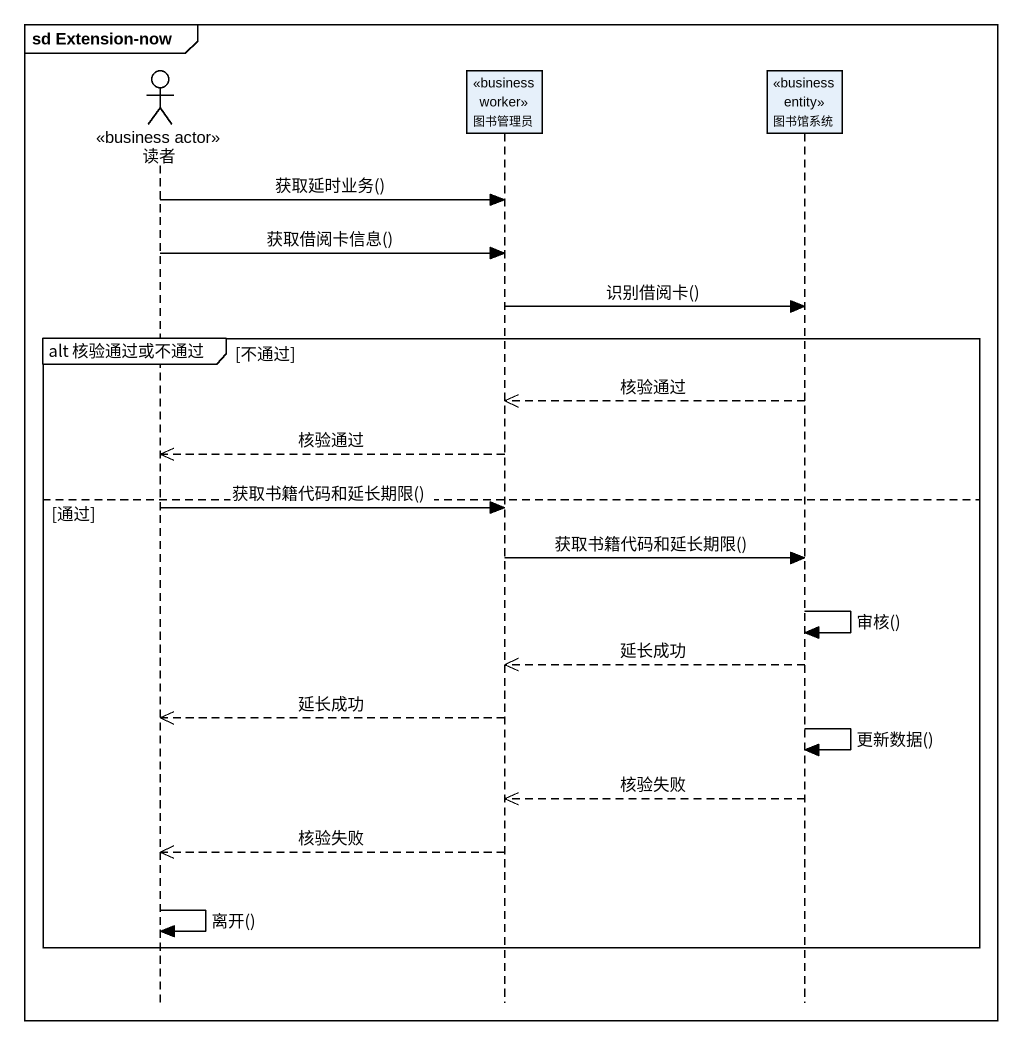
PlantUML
@startuml
mainframe sd Extension-now
hide footbox
actor 读者 <<business actor>>
participant 图书管理员 <<business worker>>
participant 图书馆系统 <<business entity>>

读者 -> 图书管理员 : 获取延时业务()
读者 -> 图书管理员 : 获取借阅卡信息()
图书管理员 -> 图书馆系统 : 识别借阅卡()
group alt 核验通过或不通过 [不通过]
  图书馆系统 -->> 图书管理员 : 核验通过
  图书管理员 -->> 读者 : 核验通过
else 通过
  读者 -> 图书管理员 : 获取书籍代码和延长期限()
  图书管理员 -> 图书馆系统 : 获取书籍代码和延长期限()
  图书馆系统 -> 图书馆系统 : 审核()
  图书馆系统 -->> 图书管理员 : 延长成功
  图书管理员 -->> 读者 : 延长成功
  图书馆系统 -> 图书馆系统 : 更新数据()
  图书馆系统 -->> 图书管理员 : 核验失败
  图书管理员 -->> 读者 : 核验失败
  读者 -> 读者 : 离开()
end
@enduml
